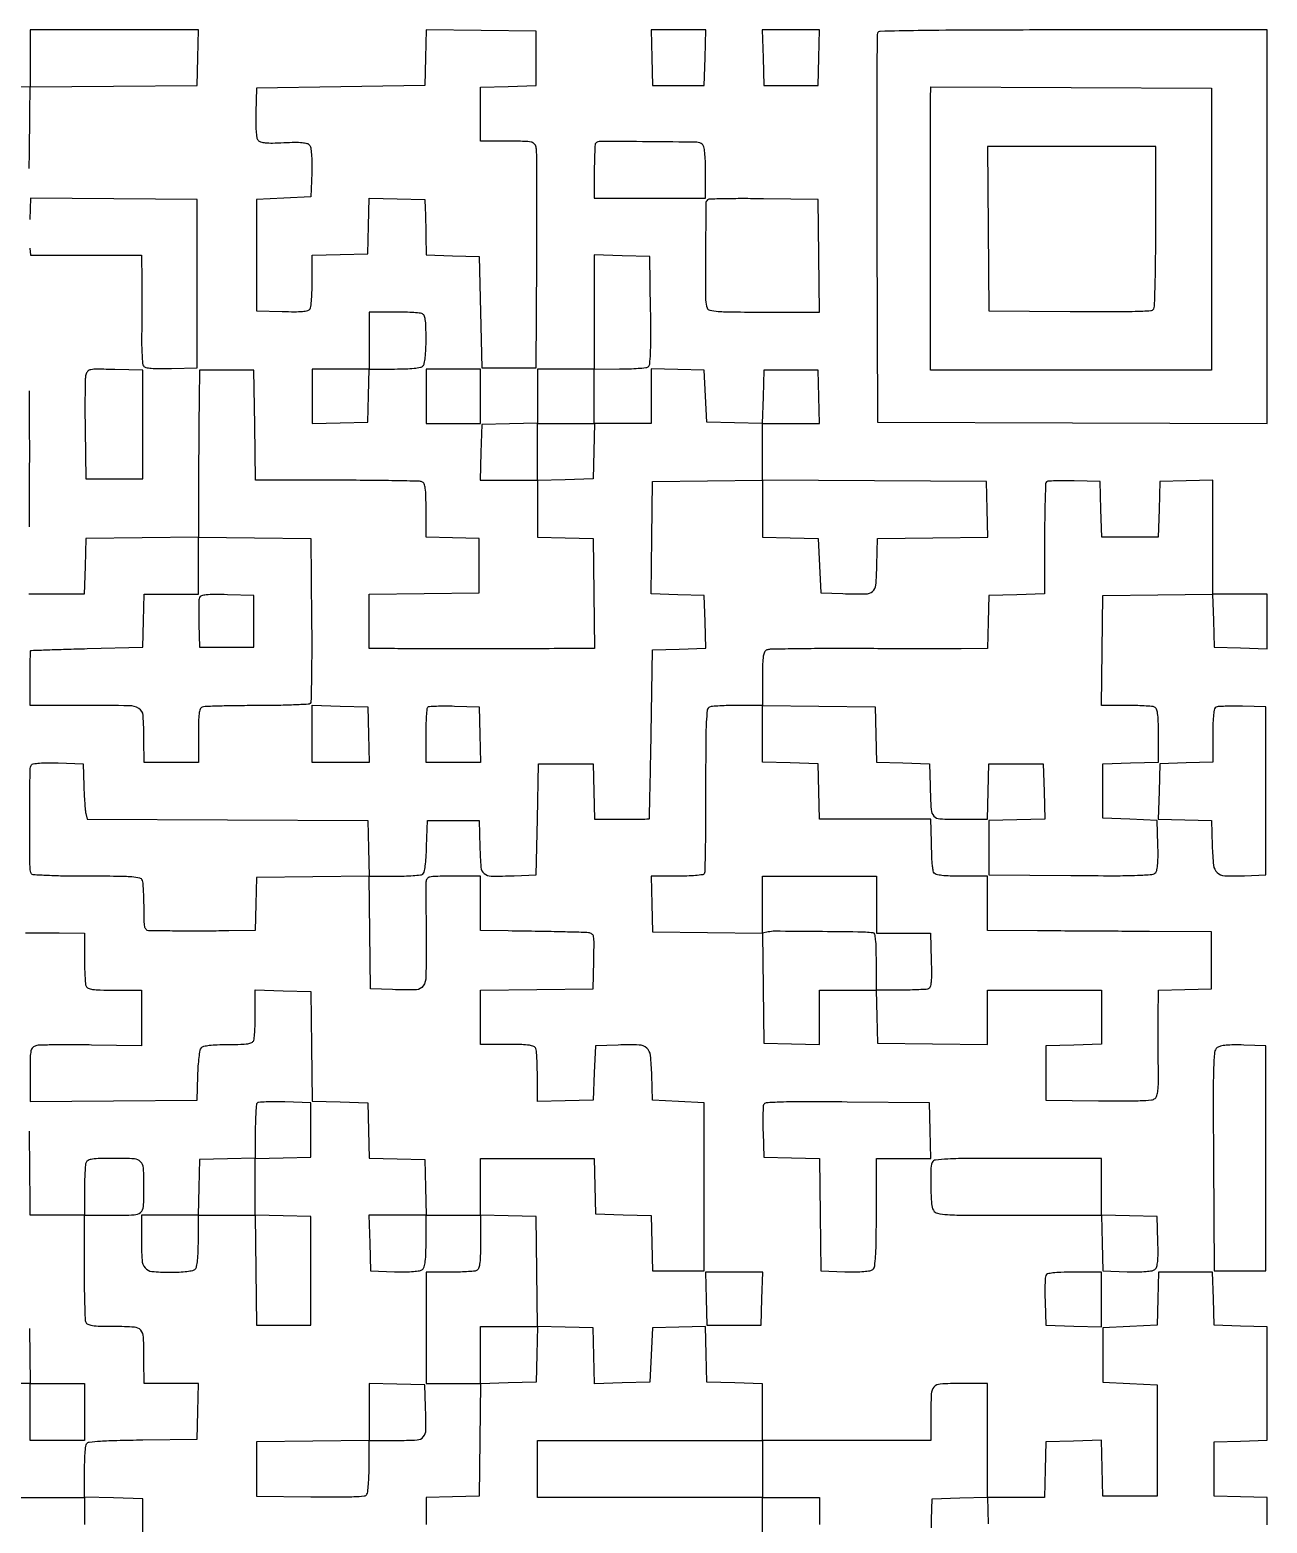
# Model space of a CAD drawing. Extents: x 179 to 1071, y 112 to 1107.
# Drawn here: x 593 to 1071, y 530 to 1107 of the extents above; entities that cross this region are included whole.
import ezdxf

# ---------------------------------------------------------------- set-up
doc = ezdxf.new("R2010")
doc.units = 0

msp = doc.modelspace()

# ---------------------------------------------------------------- linework, layer by layer
for points in [[(592.652492, 1053.5, 0.000323), (592.717978, 1058.454615, 0.0002), (592.788832, 1064.275618, 0.0002), (592.854201, 1070.024107, 0.000361), (592.902492, 1074.736147), (593, 1084.972294), (625.25, 1085.236147), (657.5, 1085.5), (657.783832, 1096.25), (658.067663, 1107), (625.533832, 1107), (593, 1107), (593, 1095.980498), (593, 1084.960995), (571.25, 1085.230498)], [(592.816422, 1022.75), (593.132845, 1020), (614.566422, 1020), (636, 1020), (636.13315, 1010.25, -0.002554), (636.171819, 1005.726424, -0.001363), (636.175818, 1000.132812, -0.001356), (636.148834, 994.420626, -0.002115), (636.091424, 989.5, 0.007556), (636.088042, 985.192291, 0.010634), (636.224763, 981.352832, 0.007134), (636.45167, 978.168206, 0.128428), (636.790918, 977.211769, 0.189586), (637.676951, 976.605917, 0.03317), (639.711527, 976.280259, 0.023468), (642.815026, 976.139036, 0.0069), (647.582645, 976.211769), (657.5, 976.5), (657.5, 1009), (657.5, 1041.5), (625.323864, 1041.763756), (593.147727, 1042.027511), (592.823864, 1033.763756, 0.004621)], [(1071, 529.45633), (1071, 539.930034), (1060.75, 540.215017), (1050.5, 540.5), (1050.5, 551), (1050.5, 561.5), (1060.75, 561.784983), (1071, 562.069966), (1071, 584), (1071, 605.930034), (1060.75, 606.215017), (1050.5, 606.5), (1050.215017, 616.75), (1049.930034, 627), (1039.5, 627), (1029.069966, 627), (1028.784983, 616.75), (1028.5, 606.5), (1018, 606), (1007.5, 605.5), (1007.5, 595), (1007.5, 584.5), (1018, 584), (1028.5, 583.5), (1028.5, 562), (1028.5, 540.5), (1018, 540.5), (1007.5, 540.5), (1007.215829, 551.283485), (1006.931657, 562.06697), (996.215829, 561.783485), (985.5, 561.5), (985.216168, 550.75), (984.932337, 540), (973.966168, 540), (963, 540), (963, 562), (963, 584), (952.616631, 584, 0.013409), (944.681693, 583.787158, 0.202173), (942.25129, 582.605326, 0.171913), (941.196811, 579.955456, 0.009167), (941.013655, 570.75), (941, 562), (908.5, 562), (876, 562), (876, 572.966168), (876, 583.932337), (865.25, 584.216168), (854.5, 584.5), (854.215817, 595.284606), (853.931635, 606.069211), (843.715817, 605.784606), (833.5, 605.5), (833, 595), (832.5, 584.5), (821.784171, 584.216515), (811.068343, 583.93303), (810.784171, 594.716515), (810.5, 605.5), (799.76979, 605.783631), (789.03958, 606.067262), (788.76979, 627.283631), (788.5, 648.5), (777.75, 648.783832), (767, 649.067663), (767, 660.033832), (767, 671), (788.966168, 671), (810.932337, 671), (811.216168, 660.25), (811.5, 649.5), (822.216508, 649.216508), (832.933016, 648.933016), (833.216508, 638.216508), (833.5, 627.5), (843.5, 627.5), (853.5, 627.5), (853.5, 660), (853.5, 692.5), (843.5, 693), (833.5, 693.5), (833.21398, 703.234094, 0.018997), (832.703343, 710.802745, 0.186549), (831.269158, 713.596909, 0.175522), (828.283794, 714.790065, 0.016437), (820.243181, 714.788833), (811.5, 714.5), (811, 704), (810.5, 693.5), (799.75, 693.216168), (789, 692.932337), (789, 702.384381, 0.00593), (788.955696, 706.119908, 0.007809), (788.821697, 709.524537, 0.005887), (788.632128, 712.361111, 0.0721), (788.393011, 713.418213, 0.205218), (787.601595, 714.23239, 0.063068), (785.913621, 714.69735, 0.030363), (782.960143, 714.940414, 0.005351), (777.393011, 715), (767, 715), (767, 725.480498), (767, 735.960995), (788.75, 736.230498), (810.5, 736.5), (810.783832, 747.25, 0.003018), (810.926608, 754.261386, 0.04887), (810.730327, 756.611152, 0.186219), (810.073121, 757.684953, 0.144819), (808.783832, 758.178674, 0.012917), (805.955018, 758.326594, 0.001183), (798.91782, 758.495828, 0.001332), (789.662426, 758.671822, 0.000634), (777.75, 758.851493), (767, 759), (767, 769.5), (767, 780), (756.5, 780, 0.003246), (749.740098, 779.956117, 0.049377), (747.415719, 779.695497, 0.186847), (746.380162, 779.017378, 0.152213), (745.960884, 777.75, 0.004593), (745.947996, 776.177665, 0.000188), (745.955732, 770.514603, 0.000328), (745.971808, 763.805896, 0.000232), (745.998274, 756.278436, -0.004243), (745.929887, 741.100851, -0.141342), (744.886706, 737.653152, -0.24712), (742.244869, 736.169781, -0.015449), (733, 736.204946), (724.5, 736.5), (724.230498, 758.25), (723.960995, 780), (733.730498, 780.015313, 0.007295), (737.561095, 780.07721, 0.010156), (740.985997, 780.252233, 0.006942), (743.827555, 780.49508, 0.117278), (744.711195, 780.800347, 0.199883), (745.262532, 781.589, 0.01918), (745.684251, 783.944063, 0.019108), (746.012968, 787.199826, 0.00836), (746.211195, 791.535034), (746.5, 801.5), (756.5, 801.5), (766.5, 801.5), (766.784869, 791.2603, 0.013827), (767.218122, 783.45705, 0.200378), (768.466432, 781.051258, 0.174565), (771.13313, 780.074823, 0.010012), (780, 780.204946), (788.5, 780.5), (789, 802), (789.5, 823.5), (800, 823.5), (810.5, 823.5), (810.783832, 812.75), (811.067663, 802), (821.533832, 802, 0.002236), (825.561804, 802.018011, 0.003614), (828.988779, 802.073437, 0.000693), (832.000494, 802.148101, 0.211546), (832.215202, 802.25, 0.17361), (832.305806, 802.485732, 0.000063), (832.524285, 811.973438, 0.001003), (832.744669, 822.520802, 0.000608), (832.965202, 835), (833.5, 867.5), (843.784593, 867.785365), (854.069185, 868.07073), (853.784593, 878.285365), (853.5, 888.5), (843.230596, 888.785197), (832.961191, 889.070395), (833.230596, 910.785197), (833.5, 932.5), (854.75, 932.769888), (876, 933.039775), (876, 922.053719), (876, 911.067663), (886.75, 910.783832), (897.5, 910.5), (898, 900), (898.5, 889.5), (907, 889.204946, 0.010012), (915.86687, 889.074823, 0.174565), (918.533568, 890.051258, 0.200378), (919.781878, 892.45705, 0.013827), (920.215131, 900.2603), (920.5, 910.5), (941.783629, 910.769986), (963.067258, 911.039971), (962.783629, 921.769986), (962.5, 932.5), (919.25, 932.760623), (876, 933.021245), (876, 944.010623), (876, 955), (887.034983, 955), (898.069966, 955), (897.784983, 965.25), (897.5, 975.5), (887, 975.5), (876.5, 975.5), (876.214647, 965.216527), (875.929295, 954.933054), (865.214647, 955.216527), (854.5, 955.5), (854, 965.5), (853.5, 975.5), (843.25, 975.784983), (833, 976.069966), (833, 965.534983), (833, 955), (822, 955), (811, 955), (811, 965.5), (811, 976), (820.75, 976.015313, 0.007655), (824.577369, 976.079922, 0.010563), (828.009244, 976.26306, 0.007444), (830.852781, 976.517741, 0.115844), (831.77083, 976.837204, 0.230932), (832.427241, 977.904588, 0.012869), (832.714887, 981.908791, 0.012029), (832.849994, 988.071549, 0.002701), (832.77083, 998.571891), (832.5, 1019.5), (821.75, 1019.783832), (811, 1020.067663), (811, 998.033832), (811, 976), (800, 976), (789, 976), (789, 965.533832), (789, 955.067663), (778.25, 954.783832), (767.5, 954.5), (767.216168, 943.75), (766.932337, 933), (777.966168, 933), (789, 933), (789, 922.033832), (789, 911.067663), (799.75, 910.783832), (810.5, 910.5), (810.769888, 889.25), (811.039775, 868), (801.269888, 867.959993, -0.000683), (785.978956, 867.918252, -0.000269), (764.916155, 867.900822, -0.000231), (744.444031, 867.904315, -0.001371), (733.75, 867.940386), (724, 868), (724, 878.480112), (724, 888.960225), (745.25, 889.230112), (766.5, 889.5), (766.5, 900), (766.5, 910.5), (756.25, 910.784983), (746, 911.069966), (746, 921.427994, 0.005378), (745.940347, 926.974376, 0.030449), (745.697172, 929.919218, 0.063222), (745.232062, 931.602756, 0.204941), (744.418213, 932.393011, 0.086349), (743.168943, 932.638633, 0.000866), (734.077817, 932.821697, 0.002795), (723.586754, 932.956125, 0.001806), (711.4381, 933), (680.039775, 933), (679.769888, 954.25), (679.5, 975.5), (669, 975.5), (658.5, 975.5), (658.322108, 964.5, 0.001589), (658.248715, 958.851637, 0.000515), (658.17529, 950.494791, 0.000513), (658.112764, 941.204413, 0.000577), (658.072108, 932.269502), (658, 911.039005), (636.25, 910.769502), (614.5, 910.5), (614.216168, 899.75), (613.932337, 889), (592.466168, 889)], [(592.698247, 915.014122, 0.000392), (592.784983, 930.114062, 0.001512), (592.818446, 947.405788, 0.000967), (592.757711, 967.5)], [(591.221592, 758.134297, -0.000597), (599.128869, 758.129101, -0.002063), (604.25, 758.098496), (614, 758), (614, 748.581787, 0.005951), (614.044305, 744.859224, 0.007831), (614.178303, 741.465525, 0.005915), (614.367894, 738.638111, 0.07203), (614.606989, 737.581787, 0.205218), (615.398405, 736.76761, 0.063068), (617.086379, 736.30265, 0.030363), (620.039857, 736.059586, 0.005351), (625.606989, 736), (636, 736), (636.001108, 725.25), (636.002216, 714.5), (616.751108, 714.794566, 0.002884), (609.212342, 714.866428, 0.004069), (602.494075, 714.83704, 0.002391), (596.838049, 714.73921, 0.0559), (595.25, 714.525514, 0.136059), (593.985701, 713.808485, 0.146972), (593.317024, 712.562596, 0.046523), (593.048845, 710.083223, 0.003691), (593, 703.467095), (593, 692.972294), (625.25, 693.236147), (657.5, 693.5), (657.790118, 702.945876, -0.010217), (657.980158, 706.65896, -0.013854), (658.312947, 710.000112, -0.010763), (658.722996, 712.740901, -0.131421), (659.162563, 713.695876, -0.160543), (660.121827, 714.29689, -0.029015), (662.218642, 714.685644, -0.022826), (665.246787, 714.927386, -0.008505), (669.515456, 715, 0.006325), (674.417502, 715.062015, 0.033385), (677.093468, 715.309025, 0.068138), (678.640217, 715.778789, 0.195813), (679.393011, 716.581787, 0.071023), (679.631801, 717.627025, 0.006308), (679.821697, 720.328588, 0.008136), (679.955671, 723.571673, 0.006254), (680, 727.115619), (680, 736.067663), (690.75, 735.783832), (701.5, 735.5), (701.76979, 714.283631), (702.03958, 693.067262), (712.76979, 692.783631), (723.5, 692.5), (723.783492, 681.783492), (724.066984, 671.066984), (734.783492, 670.783492), (745.5, 670.5), (745.783832, 659.75), (746.067663, 649), (735, 649), (723.932337, 649), (724.216168, 638.25), (724.5, 627.5), (733.850715, 627.211141, 0.009044), (737.957683, 627.15859, 0.018924), (741.150171, 627.296386, 0.020746), (743.513859, 627.587315, 0.132968), (744.600715, 628.083586, 0.154085), (745.271246, 629.124417, 0.035127), (745.685192, 631.205854, 0.024181), (745.929838, 634.346734, 0.007345), (746, 639.122445), (746, 649), (756.5, 649), (767, 649), (767, 638.606989, -0.005351), (766.940414, 633.039857, -0.030363), (766.69735, 630.086379, -0.063068), (766.23239, 628.398405, -0.205218), (765.418213, 627.606989, -0.070946), (764.373807, 627.368222, -0.006338), (761.68135, 627.178303, -0.008159), (758.449196, 627.044331, -0.006277), (754.918213, 627), (746, 627), (746, 605.5), (746, 584), (756.519502, 584), (767.039005, 584), (766.769502, 562.25), (766.5, 540.5), (756.25, 540.215017), (746, 539.930034), (746, 529.484905)], [(636.5, 518.5), (636.5, 539.5), (625.25, 539.782751), (614, 540.065502), (614.015313, 549.782751, -0.007438), (614.078026, 553.594595, -0.010319), (614.255482, 557.006604, -0.007141), (614.501914, 559.835884, -0.116719), (614.811407, 560.729091, -0.228384), (615.821704, 561.35659, -0.009456), (620.179757, 561.740282, -0.01097), (626.538324, 562.039141, -0.003025), (636.546095, 562.229091), (657.5, 562.5), (657.783832, 573.25), (658.067663, 584), (647.533832, 584), (637, 584), (636.986345, 592.75, 0.009119), (636.804211, 601.948201, 0.170782), (635.756007, 604.600739, 0.203074), (633.338074, 605.785065, 0.013692), (625.490357, 606, -0.005439), (619.9924, 606.059813, -0.030653), (617.067717, 606.303248, -0.063584), (615.394524, 606.768708, -0.204289), (614.606989, 607.581787, -0.082815), (614.363499, 608.775876, -0.001919), (614.178303, 614.5499, -0.004216), (614.044003, 621.334577, -0.00284), (614, 629.081787), (614, 649), (624.893011, 649, 0.009613), (633.206669, 649.15986, 0.168713), (635.68181, 650.127657, 0.204149), (636.789792, 652.358224, 0.015043), (636.986345, 659.331787, 0.011859), (636.782951, 667.268553, 0.184198), (635.70715, 669.719248, 0.187943), (633.281429, 670.806238, 0.012433), (625.490357, 671, 0.005439), (619.9924, 670.940187, 0.030653), (617.067717, 670.696752, 0.063584), (615.394524, 670.231292, 0.204289), (614.606989, 669.418213, 0.07203), (614.367894, 668.361889, 0.005915), (614.178303, 665.534475, 0.007831), (614.044305, 662.140776, 0.005951), (614, 658.418213), (614, 649), (603.5, 649), (593, 649), (592.947576, 659.75, 0.001049), (592.91332, 664.660895, 0.000605), (592.852514, 670.573438, 0.000604), (592.777105, 676.509715, 0.001012), (592.697576, 681.5)], [(581.284365, 540.049786, 0.002106), (593.106989, 540), (614, 540), (614, 529.5)], [(941.261699, 528.272152, 0.000395), (941.332025, 531.5), (941.5, 539.5), (952.214647, 539.783473), (962.929295, 540.066946), (963.214647, 529.783473)]]:
    msp.add_lwpolyline(points, format="xyb")
for points in [[(745.784032, 1096.269789), (745.5, 1085.5), (713, 1085), (680.5, 1084.5), (680.211141, 1075.149285, 0.009134), (680.159801, 1071.079725, 0.018482), (680.296284, 1067.878702, 0.019678), (680.58172, 1065.489815, 0.134414), (681.06672, 1064.419607, 0.15142), (682.064249, 1063.769594, 0.045405), (683.866999, 1063.429968, 0.028237), (686.640991, 1063.321713, 0.00768), (691.028441, 1063.465731, -0.007815), (695.359249, 1063.606716, -0.027314), (698.151182, 1063.501406, -0.042371), (699.98205, 1063.173903, -0.155325), (700.961721, 1062.546124, -0.136825), (701.427596, 1061.505033, -0.017907), (701.70383, 1059.070713, -0.017726), (701.838106, 1055.85517, -0.009292), (701.788859, 1051.850715), (701.5, 1042.5), (691, 1042), (680.5, 1041.5), (680.5, 1020), (680.5, 998.5), (690.417355, 998.211769, 0.006827), (695.195195, 998.138177, 0.023663), (698.282937, 998.278982, 0.033714), (700.294865, 998.604266, 0.19692), (701.152042, 999.211769, 0.115349), (701.475621, 1000.139207, 0.007622), (701.733781, 1002.975707, 0.010705), (701.919284, 1006.400525, 0.007782), (701.984687, 1010.216168), (702, 1019.932337), (712.75, 1020.216168), (723.5, 1020.5), (723.784171, 1031.283485), (724.068343, 1042.06697), (734.784171, 1041.783485), (745.5, 1041.5), (745.663855, 1038, -0.004502), (745.732745, 1036.17725, -0.001361), (745.804882, 1033.408714, -0.001364), (745.86885, 1030.303988, -0.001483), (745.913855, 1027.284983), (746, 1020.069966), (756.25, 1019.784983), (766.5, 1019.5), (767, 998), (767.5, 976.5), (778, 976.5), (788.5, 976.5), (788.777956, 1018, 0.001265), (788.844933, 1034.068328, 0.001947), (788.813578, 1047.970313, 0.000619), (788.724601, 1060.013168, 0.057529), (788.508904, 1061.75, 0.136571), (787.801759, 1063.014354, 0.148099), (786.563566, 1063.683284, 0.046666), (784.091753, 1063.951285, 0.003684), (777.480948, 1064), (767, 1064), (767, 1074.466168), (767, 1084.932337), (777.75, 1085.216168), (788.5, 1085.5), (788.5, 1096), (788.5, 1106.5), (767.284032, 1106.769789), (746.068065, 1107.039577)], [(920.460009, 1105.75, 0.090591), (920.266358, 1104.709509, 0.000109), (920.198937, 1082.982812, 0.000984), (920.176611, 1058.652573, 0.000605), (920.241394, 1030), (920.5, 955.5), (995.75, 955.243674), (1071, 954.987348), (1071, 1030.993674), (1071, 1107), (995.968615, 1107, 0.000668), (957.448289, 1106.948566, 0.003471), (936.19131, 1106.744245, 0.001205), (921.475143, 1106.465155, 0.305157)], [(1049.5, 1030), (1049.5, 975.5), (995.211905, 975.5), (940.92381, 975.5), (940.942857, 1025.75, -0.000032), (940.951538, 1045.331386, -0.000047), (940.961905, 1062.563467, -0.000022), (940.972765, 1077.239555, -0.00086), (940.980952, 1080.508612), (941, 1085.017225), (995.25, 1084.758612), (1049.5, 1084.5)], [(811.517842, 1063.184509, 0.183543), (811.309406, 1062.720697, 0.002906), (811.152116, 1059.783366, 0.007239), (811.037439, 1056.331262, 0.004682), (811, 1052.333333), (811, 1042), (832.5, 1042), (854, 1042), (854, 1051.877555, 0.007818), (853.928745, 1056.434279, 0.021497), (853.690277, 1059.639668, 0.026833), (853.30826, 1061.853199, 0.164849), (852.710507, 1062.825294, 0.171364), (850.617055, 1063.597286, 0.001285), (832.023454, 1063.807235, 0.001144), (813.322219, 1063.927529, 0.19999)], [(963.235953, 1030.25), (963.5, 998.5), (994.93202, 998.235498, 0.001697), (1010.901959, 998.155315, 0.00816), (1019.995146, 998.288929, 0.006635), (1026.009704, 998.555446, 0.241447), (1027.166708, 999.235498, 0.134731), (1027.492293, 1000.296498, 0.001088), (1027.738089, 1009.161365, 0.003824), (1027.920853, 1019.372002, 0.002438), (1027.984687, 1031.25), (1028, 1062), (995.485953, 1062), (962.971906, 1062)], [(854.686013, 1041.35268, 0.197669), (854.076986, 1039.892251, 0.000723), (854.013818, 1020.971379, 0.001378), (854.029649, 1002.666609, 0.090946), (854.606989, 999.581787, 0.258752), (855.662869, 998.696053, 0.029979), (858.838399, 998.275555, 0.015887), (864.493684, 998.049558, 0.002042), (876.626491, 998), (898.039005, 998), (897.769502, 1019.75), (897.5, 1041.5), (876.436013, 1041.769346, 0.003085), (868.311969, 1041.823103, 0.004901), (861.358056, 1041.758056, 0.001338), (855.324385, 1041.626314, 0.192551)], [(724, 987), (724, 976), (713, 976), (702, 976), (702, 965.466168), (702, 954.932337), (712.75, 955.216168), (723.5, 955.5), (723.784983, 965.75), (724.069966, 976), (733.834983, 976, 0.00874), (738.089346, 976.074375, 0.018513), (741.377065, 976.311444, 0.019392), (743.800997, 976.672291, 0.150838), (744.8, 977.2, 0.148618), (745.321527, 978.177004, 0.020076), (745.684733, 980.499944, 0.019202), (745.924249, 983.62258, 0.009539), (746, 987.593011, 0.006405), (745.937794, 992.449162, 0.033615), (745.690477, 995.105917, 0.068495), (745.220382, 996.642994, 0.195123), (744.418213, 997.393011, 0.07203), (743.361889, 997.632106, 0.005915), (740.534475, 997.821697, 0.007831), (737.140776, 997.955695, 0.005951), (733.418213, 998), (724, 998)], [(614.517774, 973.783553, 0.052218), (614.313621, 972.180789, 0.002329), (614.214682, 966.589544, 0.0039), (614.179884, 959.944907, 0.002776), (614.2403, 952.5), (614.5, 933.5), (625.5, 933.5), (636.5, 933.5), (636.5, 954.5), (636.5, 975.5), (625.777473, 975.783553, 0.003288), (618.869821, 975.92077, 0.047304), (616.42535, 975.721711, 0.159766), (615.215367, 975.072205, 0.133348)], [(985.699448, 932.366114, 0.189276), (985.415794, 931.715747, 0.00134), (985.205463, 925.615401, 0.004875), (985.050467, 918.582416, 0.003071), (985, 910.367165), (985, 889.067663), (974.25, 888.783832), (963.5, 888.5), (963.215017, 878.25), (962.930034, 868), (952.715017, 867.926025, -0.001722), (946.891022, 867.903902, -0.000323), (936.228056, 867.906997, -0.000345), (923.767953, 867.927267, -0.000316), (910.933686, 867.965127, 0.001929), (898.713523, 867.96175, 0.002974), (888.145393, 867.855198, 0.000969), (879.007291, 867.691003, 0.086843), (877.683686, 867.432113, 0.191133), (876.803584, 866.621832, 0.074542), (876.306042, 865.014334, 0.032785), (876.058139, 862.13234, 0.005065), (876, 856.393011), (876, 846), (866.581787, 846, 0.005951), (862.859215, 845.955691, 0.007831), (859.465487, 845.821683, 0.005915), (856.638051, 845.632076, 0.072029), (855.581659, 845.392962, 0.278507), (854.657244, 844.204667, 0.017381), (854.271939, 839.580663, 0.011053), (854.059166, 831.483878, 0.001284), (854.030129, 813.346428, -0.001756), (853.999276, 801.225552, -0.002799), (853.87849, 790.862203, -0.000597), (853.710691, 781.765931, -0.134283), (853.47124, 780.953466, -0.227458), (852.879081, 780.573981, -0.00815), (850.124964, 780.280081, -0.013574), (846.77244, 780.069043, -0.00893), (842.907151, 780), (832.932337, 780), (833.216168, 769.25), (833.5, 758.5), (854.75, 758.272969), (876, 758.045937), (876, 769.022969), (876, 780), (898, 780), (920, 780), (920, 769), (920, 758), (930.435662, 758), (940.871323, 758), (941.185662, 747.508629, -0.00573), (941.282836, 742.254701, -0.024822), (941.150049, 739.139495, -0.040339), (940.817405, 737.23443, -0.242723), (940.168213, 736.508629, -0.074855), (939.248429, 736.307397, -0.00467), (936.461038, 736.14941, -0.006818), (933.122846, 736.037061, -0.005002), (929.418213, 736), (920, 736), (920, 747, 0.005723), (919.939467, 752.288115, 0.022276), (919.718963, 755.552871, 0.031237), (919.360364, 757.587732, 0.320787), (918.75, 758.115627, 0.0193), (912.784091, 758.43597, 0.001602), (897.268739, 758.619746, 0.000687), (880.749593, 758.739761, 0.057183), (878.230182, 758.465707), (875.960364, 757.951948), (876.230182, 736.725974), (876.5, 715.5), (887.25, 715.216168), (898, 714.932337), (898, 725.466168), (898, 736), (908.965017, 736), (919.930034, 736), (920.215017, 725.75), (920.5, 715.5), (941.75, 715.230112), (963, 714.960225), (963, 725.480112), (963, 736), (985, 736), (1007, 736), (1007, 725.533832), (1007, 715.067663), (996.25, 714.783832), (985.5, 714.5), (985.5, 704), (985.5, 693.5), (1005.87212, 693.228906, 0.003174), (1015.598459, 693.161225, 0.010838), (1021.926186, 693.294533, 0.010914), (1026.265365, 693.575085, 0.152755), (1027.695406, 694.162173, 0.150231), (1028.402866, 695.242362, 0.04195), (1028.804439, 697.246454, 0.025864), (1028.99899, 700.370725, 0.006635), (1028.98484, 705.433267, -0.00197), (1028.929147, 710.026151, -0.001143), (1028.896596, 715.543558, -0.001142), (1028.889247, 721.075056, -0.001926), (1028.911553, 725.715017), (1029, 735.930034), (1039.25, 736.215017), (1049.5, 736.5), (1049.5, 747.5), (1049.5, 758.5), (1025.5, 758.652333, 0.000084), (1014.906986, 758.71779, 0.000058), (1002.895312, 758.788608, 0.000058), (991.332801, 758.854098, 0.000119), (982.25, 758.902333), (963, 759), (963, 769.5), (963, 780), (953.059017, 780, -0.007587), (948.501403, 780.069157, -0.021357), (945.322717, 780.301781, -0.025729), (943.143971, 780.669514, -0.19692), (942.309017, 781.25, -0.096278), (941.98871, 782.046274, -0.014581), (941.711698, 783.748438, -0.015885), (941.504766, 785.802581, -0.013144), (941.411656, 788, 0.001404), (941.366059, 790.416065, 0.000989), (941.301776, 793.132812, 0.000998), (941.229952, 795.731529, 0.002098), (941.161656, 797.75), (941, 802), (919.533832, 802), (898.067663, 802), (897.783832, 812.75), (897.5, 823.5), (886.75, 823.783832), (876, 824.067663), (876, 835.053334), (876, 846.039005), (897.75, 845.769502), (919.5, 845.5), (919.783481, 834.784613), (920.066961, 824.069227), (930.283481, 823.784613), (940.5, 823.5), (940.75078, 815, 0.00791), (941.169857, 805.758299, 0.169892), (942.21204, 803.277454, 0.200091), (944.52214, 802.185518, 0.011647), (952.48522, 802), (962.932337, 802), (963.216168, 812.75), (963.5, 823.5), (974, 823.5), (984.5, 823.5), (984.783485, 812.784171), (985.06697, 802.068343), (974.283485, 801.784171), (963.5, 801.5), (963.5, 791), (963.5, 780.5), (995.152684, 780.280279, 0.001569), (1011.937807, 780.216427, 0.008926), (1020.86447, 780.369848, 0.009729), (1026.48023, 780.676179, 0.203783), (1027.941543, 781.429563, 0.135118), (1028.421003, 782.491451, 0.019159), (1028.703757, 784.893147, 0.018264), (1028.839597, 788.098372, 0.009179), (1028.788859, 792.149285), (1028.5, 801.5), (1018, 802), (1007.5, 802.5), (1007.5, 813), (1007.5, 823.5), (1018.25, 823.783832), (1029, 824.067663), (1029, 834.426843, 0.005377), (1028.940349, 839.973908, 0.030446), (1028.697178, 842.919034, 0.063217), (1028.232073, 844.602718, 0.20495), (1027.418213, 845.393011, 0.072071), (1026.361431, 845.632119, 0.005899), (1023.528633, 845.821697, 0.007818), (1020.128509, 845.955696, 0.005938), (1016.398325, 846), (1006.960225, 846), (1007.230112, 867.25), (1007.5, 888.5), (1028.714798, 888.769785), (1049.929597, 889.03957), (1050.214798, 878.769785), (1050.5, 868.5), (1060.75, 868.215017), (1071, 867.930034), (1071, 878.465017), (1071, 889), (1060.5, 889), (1050, 889), (1050, 911.034983), (1050, 933.069966), (1039.75, 932.784983), (1029.5, 932.5), (1029.216168, 921.75), (1028.932337, 911), (1018, 911), (1007.067663, 911), (1006.783832, 921.75), (1006.5, 932.5), (996.449448, 932.782781, 0.006672), (992.547259, 932.840477, 0.010046), (989.145783, 932.777033, 0.005301), (986.300668, 932.636532, 0.183378)], [(701.764507, 879.064507, -0.002544), (701.804798, 866.952491, -0.004074), (701.702344, 856.614219, -0.000933), (701.522313, 847.579651, -0.193255), (701.181454, 846.781454, -0.185859), (700.410616, 846.439182, -0.00221), (694.800383, 846.181315, -0.006288), (688.255294, 845.991867, -0.004024), (680.64885, 845.928618, 0.002691), (672.998046, 845.885388, 0.004019), (666.310978, 845.757848, 0.001752), (660.607695, 845.583199, 0.083264), (659.481903, 845.354682, 0.219084), (658.732357, 844.586372, 0.051874), (658.299326, 842.801628, 0.027924), (658.06111, 839.774883, 0.005677), (658, 834.393011), (658, 824), (647.5, 824), (637, 824), (636.986345, 832.75, 0.016241), (636.665574, 842.169767, 0.248446), (635.008736, 844.850732, 0.129758), (631.317202, 845.880905, 0.003516), (614.383369, 846), (593, 846), (593, 856.5, -0.002229), (593.018008, 860.53988, -0.003611), (593.073437, 863.974289, -0.000671), (593.148065, 866.994689, -0.221186), (593.25, 867.199707, -0.161135), (593.48009, 867.284872, -0.000127), (599.742188, 867.502398, -0.001379), (606.738752, 867.724348, -0.000841), (615, 867.949707), (636.5, 868.5), (636.784983, 878.75), (637.069966, 889), (647.534983, 889), (658, 889), (658, 900.019502), (658, 911.039005), (679.75, 910.769502), (701.5, 910.5)], [(658.44069, 887.706038, 0.08044), (658.24673, 886.777249, 0.005694), (658.156546, 884.121982, 0.007919), (658.135127, 880.937236, 0.005886), (658.208575, 877.420857), (658.5, 868.5), (669, 868.5), (679.5, 868.5), (679.5, 878.5), (679.5, 888.5), (669.232115, 888.785181, 0.005806), (664.041094, 888.869045, 0.026058), (661.006728, 888.724611, 0.044386), (659.172066, 888.374845, 0.236067)], [(766.783832, 834.75), (767.067663, 824), (756.533832, 824), (746, 824), (746, 834.333333, -0.006326), (746.050742, 838.343969, -0.009524), (746.20576, 841.83701, -0.00491), (746.420396, 844.763196, -0.177417), (746.700461, 845.367127, -0.182377), (747.297812, 845.637197, -0.005798), (750.000338, 845.778463, -0.010544), (753.240283, 845.841782, -0.007041), (756.950461, 845.783794), (766.5, 845.5)], [(1051.25, 845.35572, 0.242283), (1050.655453, 844.649191, 0.027506), (1050.292681, 842.524833, 0.021803), (1050.065426, 839.308481, 0.006735), (1050, 834.45165), (1050, 824.069966), (1039.75, 823.784983), (1029.5, 823.5), (1029.216527, 812.785353), (1028.933054, 802.070705), (1039.216527, 801.785353), (1049.5, 801.5), (1049.78602, 791.765906, 0.018563), (1050.288309, 784.223421, 0.181953), (1051.69017, 781.419268, 0.179528), (1054.602547, 780.215405, 0.01798), (1062.259538, 780.209712), (1070.5, 780.5), (1070.5, 813), (1070.5, 845.5), (1061.5, 845.689053, 0.005646), (1057.961486, 845.723415, 0.007732), (1054.776562, 845.669121, 0.005296), (1052.119548, 845.554529, 0.085748)], [(613.75078, 815, 0.004818), (613.884626, 811.581325, 0.005627), (614.079502, 808.338465, 0.005014), (614.302451, 805.602286, 0.03376), (614.517673, 804.258604), (615.033785, 802.017209), (669.266892, 801.758604), (723.5, 801.5), (723.783633, 790.769596), (724.067266, 780.039192), (702.283633, 779.769596), (680.5, 779.5), (680.215017, 769.25), (679.930034, 759), (669.715017, 758.885637, -0.002159), (662.025106, 758.832758, -0.001164), (652.547999, 758.830574, -0.001008), (643.58705, 758.867421, -0.005529), (638.75, 758.950559, -0.215809), (637.83392, 759.396858, -0.125562), (637.300443, 760.522605, -0.042975), (637.053273, 762.827554, -0.005232), (637, 767.918213, 0.006277), (636.955669, 771.449196, 0.008159), (636.821697, 774.68135, 0.006338), (636.631778, 777.373807, 0.070946), (636.393011, 778.418213, 0.257082), (635.347134, 779.301153, 0.031064), (632.253308, 779.723736, 0.016299), (626.739417, 779.950187, 0.002113), (614.952028, 780, -0.003798), (606.439734, 780.064652, -0.007558), (599.701837, 780.268918, -0.003018), (594.226507, 780.550924, -0.244644), (593.515839, 780.974372, -0.138512), (592.945333, 782.971118, -0.000848), (592.919897, 802.011666, -0.000849), (592.959054, 821.051179, -0.138327), (593.530961, 823.050096, -0.227226), (594.188919, 823.472158, -0.013061), (596.64365, 823.711943, -0.016554), (599.841686, 823.834002, -0.008634), (603.830795, 823.785237), (613.5, 823.5)], [(1051.748341, 713.785438, 0.211085), (1050.706026, 711.947752, 0.01647), (1050.319664, 706.184982, 0.009088), (1050.155267, 695.801497, 0.000833), (1050.258747, 670), (1050.5, 627.5), (1060.5, 627.5), (1070.5, 627.5), (1070.5, 671), (1070.5, 714.5), (1061.989595, 714.785438, 0.010027), (1058.091417, 714.837964, 0.022693), (1055.145558, 714.684766, 0.028725), (1052.99109, 714.34863, 0.107052)], [(680.699448, 692.366114, 0.177373), (680.4198, 691.763217, 0.004926), (680.205463, 688.846651, 0.00954), (680.050669, 685.364759, 0.006337), (680, 681.367165), (680, 671.067663), (669.25, 670.783832), (658.5, 670.5), (658.216168, 659.75), (657.932337, 649), (646.966168, 649), (636, 649), (636, 639.934259, 0.01396), (636.231142, 631.657206, 0.161759), (637.408116, 628.680907, 0.198237), (640.030472, 627.308739, 0.022674), (646.835184, 627, 0.010228), (650.593488, 627.076885, 0.019737), (653.592452, 627.318456, 0.020575), (655.840408, 627.683514, 0.146858), (656.8, 628.2, 0.150969), (657.328068, 629.200304, 0.019349), (657.688776, 631.630442, 0.018472), (657.925705, 634.928253, 0.008695), (658, 639.2), (658, 649), (668.980112, 649), (679.960225, 649), (680.230112, 627.75), (680.5, 606.5), (691, 606.5), (701.5, 606.5), (701.5, 627.5), (701.5, 648.5), (690.75, 648.783832), (680, 649.067663), (680, 660), (680, 670.932337), (690.75, 671.216168), (701.5, 671.5), (701.5, 682), (701.5, 692.5), (691.449448, 692.782781, 0.006672), (687.547259, 692.840477, 0.010046), (684.145783, 692.777033, 0.005301), (681.300668, 692.636532, 0.183378)], [(876.434178, 691.689066, 0.081459), (876.243055, 690.764522, 0.005121), (876.156405, 687.974738, 0.007438), (876.136577, 684.63275, 0.00545), (876.210159, 680.924983), (876.5, 671.5), (887.230591, 671.216365), (897.961183, 670.93273), (898.230591, 649.216365), (898.5, 627.5), (907.850715, 627.211141, 0.009044), (911.957683, 627.15859, 0.018924), (915.150171, 627.296386, 0.020746), (917.513859, 627.587315, 0.132968), (918.600715, 628.083586, 0.187865), (919.342704, 629.420513, 0.017968), (919.719338, 633.199482, 0.013237), (919.94316, 639.25672, 0.002616), (920, 650.122445), (920, 671), (930.533832, 671), (941.067663, 671), (940.783832, 681.75), (940.5, 692.5), (908.724019, 692.764082, 0.001525), (891.914734, 692.852513, 0.008873), (883.056801, 692.714896, 0.008331), (877.444685, 692.434382, 0.292374)], [(941.606989, 669.418213, 0.086367), (941.023507, 666.449984, 0.011239), (941.027935, 659.974971, 0.010175), (941.310907, 653.47568, 0.107293), (942.035184, 650.934259, 0.222992), (943.587542, 649.777025, 0.035811), (947.434957, 649.273249, 0.013633), (954.838682, 649.041119, 0.00102), (975.001352, 649), (1006.932337, 649), (1007.216168, 638.25), (1007.5, 627.5), (1016.850715, 627.211141, 0.008898), (1021.019073, 627.156589, 0.019663), (1024.197242, 627.296615, 0.02258), (1026.521045, 627.596888, 0.1305), (1027.635106, 628.112128, 0.149751), (1028.32726, 629.166788, 0.044369), (1028.705126, 631.081903, 0.027023), (1028.860698, 634.065714, 0.006919), (1028.784391, 638.900987), (1028.5, 648.5), (1017.75, 648.783832), (1007, 649.067663), (1007, 660.033832), (1007, 671), (974.606989, 671, 0.001243), (955.91322, 670.953519, 0.010731), (947.57718, 670.733108, 0.016522), (942.804405, 670.345967, 0.279562)], [(985.42719, 625.670857, 0.080952), (985.238236, 624.761419, 0.005495), (985.152581, 622.111648, 0.007759), (985.13413, 618.934715, 0.005737), (985.208575, 615.420857), (985.5, 606.5), (996.25, 606.216168), (1007, 605.932337), (1007, 616.466168), (1007, 627), (996.468615, 627, 0.006172), (991.333082, 626.936605, 0.023783), (988.151337, 626.70634, 0.035152), (986.150677, 626.321414, 0.240491)], [(724, 573.053334), (724, 562.039005), (702.25, 561.769502), (680.5, 561.5), (680.5, 551), (680.5, 540.5), (701.428109, 540.22917, 0.002701), (711.928451, 540.150006, 0.012029), (718.091209, 540.285113, 0.012869), (722.095412, 540.572759, 0.230932), (723.162796, 541.22917, 0.115844), (723.482259, 542.147219, 0.007444), (723.73694, 544.990756, 0.010563), (723.920078, 548.422631, 0.007655), (723.984687, 552.25), (724, 562), (734.480948, 562, 0.01319), (742.50249, 562.211645, 0.203196), (744.933469, 563.397028, 0.179688), (745.928151, 566.034911, 0.009927), (745.795054, 575), (745.5, 583.5), (734.75, 583.783832), (724, 584.067663)]]:
    msp.add_lwpolyline(points, format="xyb", close=True)
for points in [[(833.216168, 1096.25), (833.5, 1085.5), (843.5, 1085.5), (853.5, 1085.5), (853.783832, 1096.25), (854.067663, 1107), (843.5, 1107), (832.932337, 1107)], [(876.216168, 1096.25), (876.5, 1085.5), (887, 1085.5), (897.5, 1085.5), (897.783832, 1096.25), (898.067663, 1107), (887, 1107), (875.932337, 1107)], [(746, 965.5), (746, 955), (756.5, 955), (767, 955), (767, 965.5), (767, 976), (756.5, 976), (746, 976)], [(810.783832, 944.25), (810.5, 933.5), (799.75, 933.216168), (789, 932.932337), (789, 943.966168), (789, 955), (800.033832, 955), (811.067663, 955)], [(723.783832, 834.75), (724.067663, 824), (713.033832, 824), (702, 824), (702, 835.033832), (702, 846.067663), (712.75, 845.783832), (723.5, 845.5)], [(854.215017, 616.75), (854.5, 606.5), (865, 606.5), (875.5, 606.5), (875.784983, 616.75), (876.069966, 627), (865, 627), (853.930034, 627)], [(788.783832, 595.25), (788.5, 584.5), (777.75, 584.216168), (767, 583.932337), (767, 594.966168), (767, 606), (778.033832, 606), (789.067663, 606)], [(614, 573), (614, 562), (603.5, 562), (593, 562), (593, 573), (593, 584), (603.5, 584), (614, 584)], [(876, 551), (876, 540), (832.5, 540), (789, 540), (789, 551), (789, 562), (832.5, 562), (876, 562)]]:
    msp.add_lwpolyline(points, close=True)
for points in [[(592.769888, 605.25), (593.039775, 584), (582.053719, 584)], [(876, 518.533832), (876, 540), (887, 540), (898, 540), (898, 529.5)]]:
    msp.add_lwpolyline(points)

doc.saveas('drawing.dxf')
